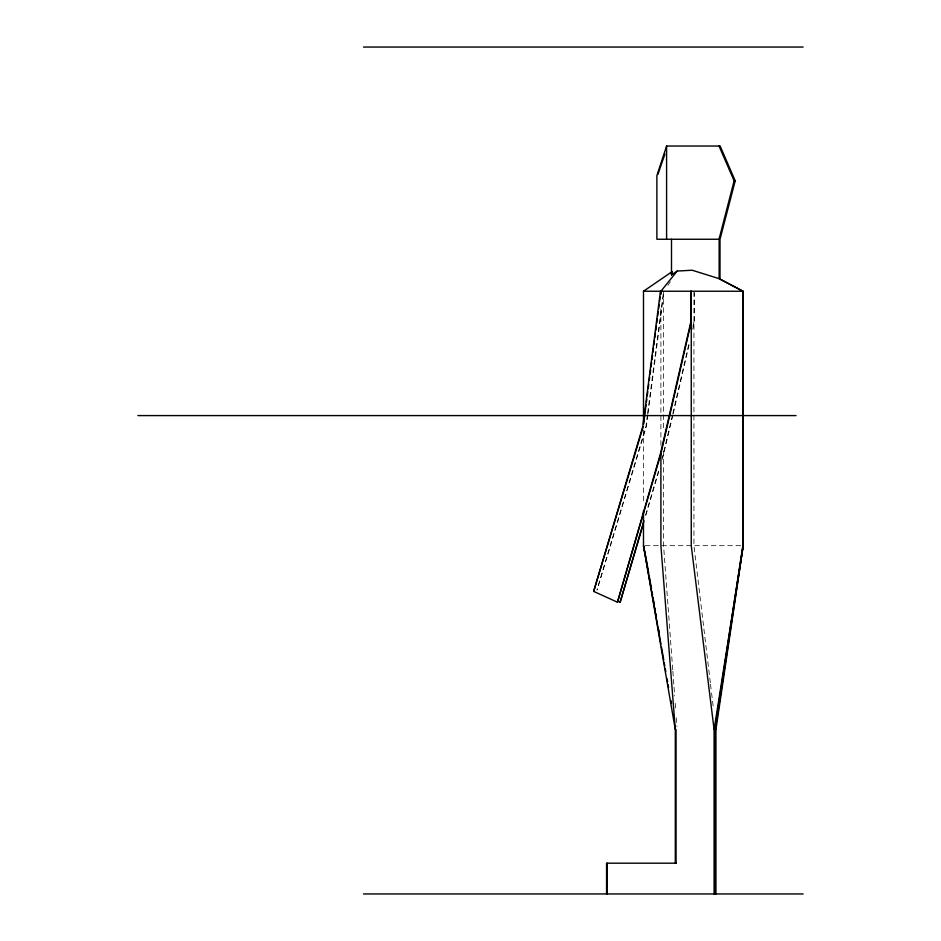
<?xml version="1.0" encoding="UTF-8"?>
<svg xmlns="http://www.w3.org/2000/svg" width="941" height="941" viewBox="0 0 941 941"><rect width="100%" height="100%" fill="white"/><g stroke="black" fill="none" stroke-linecap="round" stroke-linejoin="round"><path stroke-width="0.71" stroke-dasharray="4.71 3.53" d="M647.432 414.887L645.902 426.532L596.935 589.995M647.62 413.44L663.381 292.698M647.867 414.887L646.349 426.532L597.112 589.995M648.055 413.44L663.828 292.698M672.486 415.063L662.346 457.902M672.815 413.628L689.318 342.054M692.941 326.304L693.94 322.01M672.921 415.063L662.37 459.302M673.25 413.628L689.424 343.477M692.729 329.162L694.376 322.01L694.376 292.71M645.585 515.197L658.665 470.476M645.879 515.197L658.653 471.876M667.828 285.311L670.38 281.759M645.303 545.674L741.72 545.674M710.349 682.813L693.94 545.674L693.94 291.24M710.526 684.272L711.396 691.576M711.572 693.035L713.325 707.62M672.733 669.686L663.57 545.674L663.57 449.327M672.85 671.145L673.921 685.73M674.027 687.189L674.673 695.952M675.215 703.245L675.756 710.537M676.297 717.83L676.944 726.581M663.57 291.24L663.57 428.837M660.9 308.813L660.9 446.399M643.491 430.155L643.491 503.27"/><path stroke-width="1.41" d="M660.464 291.24L642.797 426.532L593.665 591.395L617.461 602.216L660.9 453.715L691.259 322.01M643.62 423.615L646.079 404.712M646.467 401.795L646.843 398.89M647.22 395.985L647.796 391.621M648.173 388.704L648.749 384.34M649.314 379.976L649.69 377.07M650.078 374.165L650.643 369.801M651.019 366.884L651.595 362.52M651.972 359.615L652.548 355.251M652.925 352.346L653.489 347.982M653.877 345.065L654.442 340.701M654.818 337.795L655.395 333.432M655.771 330.526L656.347 326.162M656.724 323.245L657.288 318.881M657.677 315.976L658.241 311.612M658.618 308.707L659.194 304.343M659.57 301.426L660.147 297.062M660.523 294.157L660.9 291.24L677.167 271.079L692.164 270.22L719.147 278.665L742.837 291.24L742.837 545.674L714.854 729.51L714.854 893.95M715.936 893.95L715.936 729.51L743.178 545.674L743.178 291.24L719.147 278.665L719.147 239.261L656.877 239.261L656.877 175.673L666.593 146.031L720.112 146.031L735.215 180.825L720.006 239.261L720.006 278.665M714.101 893.95L714.101 729.51L743.178 545.674L715.195 729.51L715.195 893.95M719.03 239.261L734.133 180.825L719.03 146.031M643.95 520.785L620.131 602.216L643.409 523.584M643.232 426.532L593.665 591.395M657.935 174.332L664.899 154.124M643.491 424.309L643.491 291.24L671.756 271.89M671.498 239.261L671.498 274.972L677.167 271.079M363.473 47.05L803.132 47.05M734.133 180.825L735.215 180.825M643.491 291.24L743.178 291.24M137.868 415.593L796.027 415.593M617.461 602.216L660.464 453.715L690.823 322.01L690.823 291.24M676.403 863.191L606.557 863.191L606.557 893.95M363.473 893.95L803.132 893.95M617.508 601.017L620.319 602.216M645.891 557.248L643.491 545.674L643.491 510.575M646.396 560.142L648.714 573.175M649.219 576.068L651.525 589.101M652.042 591.995L652.56 594.888M653.066 597.782L654.348 605.016M654.865 607.91L655.383 610.815M655.889 613.708L656.406 616.602M658.712 629.623L659.229 632.517M660.935 644.103L643.491 545.674L675.309 729.51L675.309 863.191M661.452 646.996L663.758 660.029M664.264 662.923L664.781 665.816M665.299 668.71L665.805 671.603M667.087 678.837L667.604 681.743M668.11 684.636L668.628 687.53M670.933 700.551L671.451 703.445M714.101 729.51L691.259 545.674L691.259 291.24M715.595 726.581L715.936 729.51M675.309 729.51L660.9 545.674L660.9 453.715M676.061 729.51L676.061 863.191M666.593 146.031L666.593 239.261M660.9 291.24L660.9 294.168M607.298 863.191L607.298 893.95M671.498 274.972A83.067 1.47 -90 0 1 672.097 271.89"/></g></svg>
